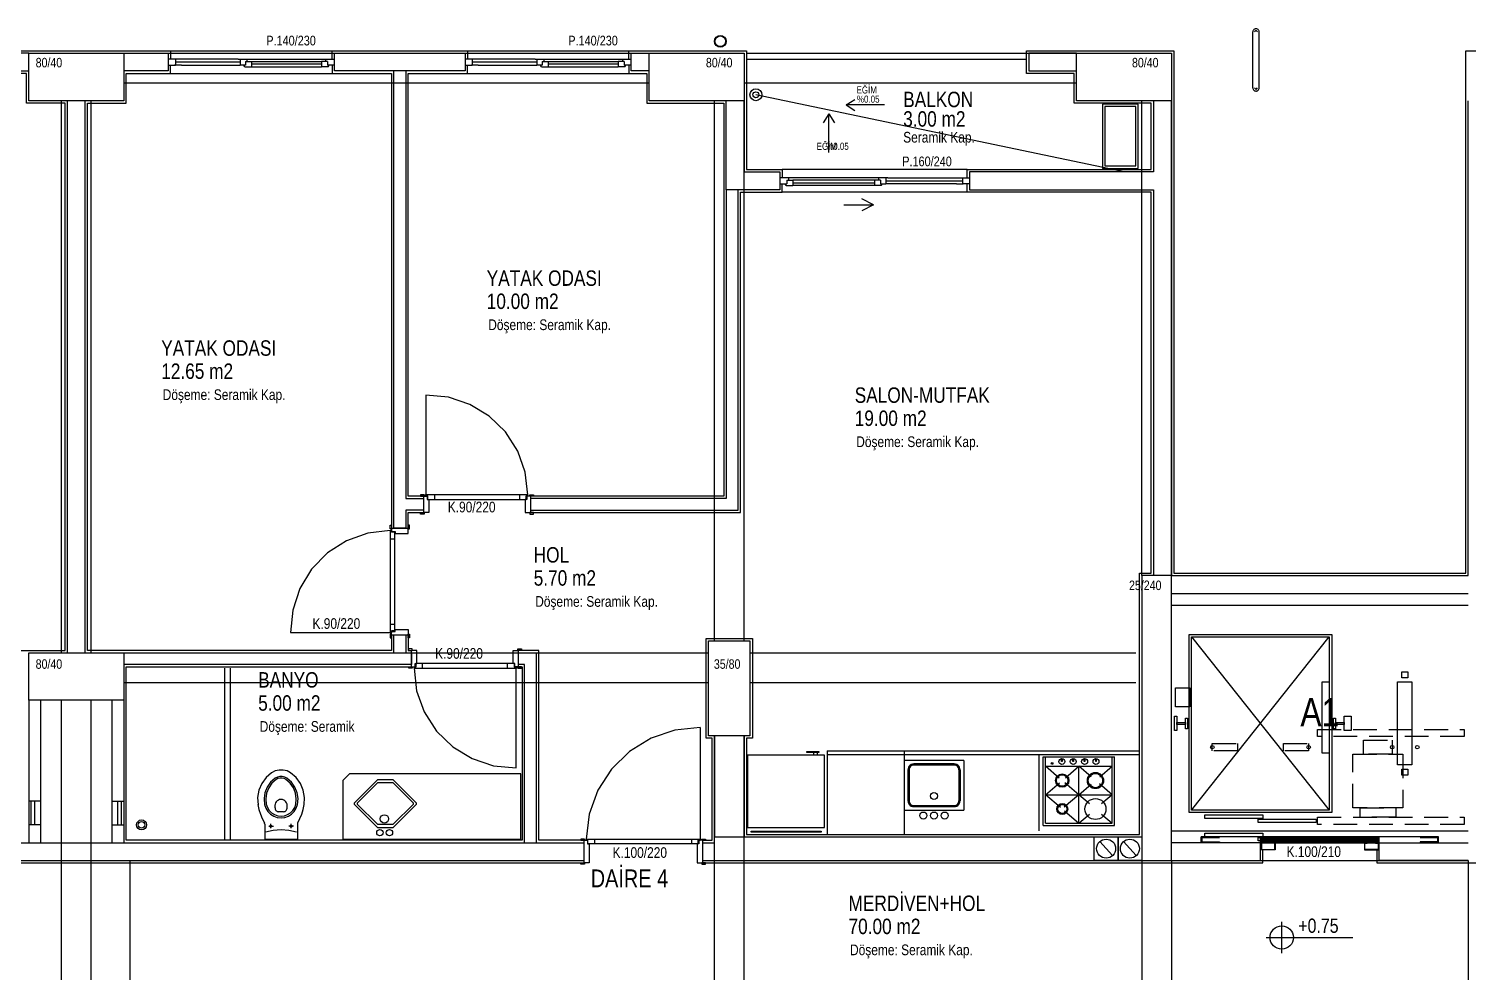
# Model space of a CAD drawing. Header units: centimetres. Extents: x 0 to 13208, y -30 to 2970.
# Drawn here: x 1680 to 2286, y 1518 to 1915 of the extents above; entities that cross this region are included whole.
import ezdxf
from ezdxf.enums import TextEntityAlignment as Align

# ---------------------------------------------------------------- set-up
doc = ezdxf.new("R2010")
doc.units = ezdxf.units.CM
doc.linetypes.add('DASHED', pattern=[15, 10, -5])
for name, color, linetype in [('SCOTT-HALAT', 6, 'CONTINUOUS'), ('SCOTT-ISARET', 1, 'CONTINUOUS'), ('SCOTT-KA', 30, 'CONTINUOUS'), ('SCOTT-KABIN', 5, 'CONTINUOUS'), ('SCOTT-KAPI', 3, 'CONTINUOUS'), ('SCOTT-MIMARI', 8, 'CONTINUOUS'), ('SCOTT-MOTOR-GIZLI', 6, 'DASHED'), ('SCOTT-RAY', 1, 'CONTINUOUS')]:
    doc.layers.add(name, color=color, linetype=linetype)
doc.styles.get("Standard").update_dxf_attribs({"font": 'arial.ttf', "width": 0.8})

msp = doc.modelspace()

# ---------------------------------------------------------------- linework, layer by layer
at = {"layer": 'SCOTT-HALAT'}
for centre in [(2178, 1612.95), (2218.6, 1612.95), (2253.75, 1612.95), (2264.35, 1612.95)]:
    msp.add_circle(centre, 0.75, dxfattribs=at)
at = {"layer": 'SCOTT-KA'}
msp.add_lwpolyline([(2256.05, 1640.45), (2262.05, 1640.45), (2262.05, 1605.45), (2256.05, 1605.45)], close=True, dxfattribs=at)
at = {"layer": 'SCOTT-KABIN'}
for p, q in [((2169.3, 1659.45), (2227.3, 1586.45)), ((2169.3, 1586.45), (2227.3, 1659.45))]:
    msp.add_line(p, q, dxfattribs=at)
for points in [[(2168.3, 1660.45), (2228.3, 1660.45), (2228.3, 1585.45), (2168.3, 1585.45)], [(2169.3, 1659.45), (2227.3, 1659.45), (2227.3, 1586.45), (2169.3, 1586.45)], [(2224.3, 1640.45), (2227.3, 1640.45), (2227.3, 1610.45), (2224.3, 1610.45)]]:
    msp.add_lwpolyline(points, close=True, dxfattribs=at)
at = {"layer": 'SCOTT-KAPI'}
for points in [[(2174.8, 1584.45), (2199.3, 1584.45), (2199.3, 1582.95), (2174.8, 1582.95)], [(2197.3, 1582.7), (2221.8, 1582.7), (2221.8, 1581.2), (2197.3, 1581.2)], [(2174.8, 1576.7), (2199.3, 1576.7), (2199.3, 1575.2), (2174.8, 1575.2)], [(2197.3, 1574.95), (2221.8, 1574.95), (2221.8, 1573.45), (2197.3, 1573.45)]]:
    msp.add_lwpolyline(points, close=True, dxfattribs=at)
at = {"layer": 'SCOTT-MIMARI'}
for p, q in [((2195.11, 1890.56), (2195.11, 1914.19)), ((2197.74, 1890.56), (2197.74, 1914.19)), ((1767.8, 1902.72), (1738.3, 1902.72)), ((1738.3, 1900.22), (1741.3, 1900.22)), ((1743.8, 1900.22), (1740.98, 1900.22)), ((1741.3, 1902.72), (1741.3, 1900.22)), ((1768.55, 1901.47), (1741.3, 1901.47)), ((1743.8, 1900.22), (1768.55, 1900.22)), ((1767.8, 1902.72), (1771.55, 1902.72)), ((1768.55, 1902.72), (1768.55, 1900.22)), ((1770.8, 1900.22), (1768.55, 1900.22)), ((1770.48, 1899.47), (1773.3, 1899.47)), ((1770.8, 1901.72), (1773.3, 1901.72)), ((1770.8, 1901.72), (1770.8, 1900.22)), ((1771.55, 1901.72), (1771.55, 1902.72)), ((1773.3, 1901.72), (1802.8, 1901.72)), ((1773.3, 1901.72), (1773.3, 1899.47)), ((1802.8, 1900.6), (1773.3, 1900.6)), ((1773.3, 1899.47), (1802.8, 1899.47)), ((1805.3, 1901.72), (1802.8, 1901.72)), ((1802.8, 1901.72), (1802.8, 1899.47)), ((1805.61, 1899.47), (1802.8, 1899.47)), ((1804.55, 1902.72), (1804.55, 1901.72)), ((1804.55, 1902.72), (1808.3, 1902.72)), ((1805.3, 1901.72), (1805.3, 1900.22)), ((1808.3, 1900.22), (1805.3, 1900.22)), ((1892.8, 1902.72), (1863.3, 1902.72)), ((1863.3, 1900.22), (1866.3, 1900.22)), ((1868.8, 1900.22), (1865.98, 1900.22)), ((1866.3, 1902.72), (1866.3, 1900.22)), ((1893.55, 1901.47), (1866.3, 1901.47)), ((1868.8, 1900.22), (1893.55, 1900.22)), ((1892.8, 1902.72), (1896.55, 1902.72)), ((1893.55, 1902.72), (1893.55, 1900.22)), ((1895.8, 1900.22), (1893.55, 1900.22)), ((1895.48, 1899.47), (1898.3, 1899.47)), ((1895.8, 1901.72), (1898.3, 1901.72)), ((1895.8, 1901.72), (1895.8, 1900.22)), ((1896.55, 1901.72), (1896.55, 1902.72)), ((1898.3, 1901.72), (1927.8, 1901.72)), ((1898.3, 1901.72), (1898.3, 1899.47)), ((1927.8, 1900.6), (1898.3, 1900.6)), ((1898.3, 1899.47), (1927.8, 1899.47)), ((1930.3, 1901.72), (1927.8, 1901.72)), ((1927.8, 1901.72), (1927.8, 1899.47)), ((1930.61, 1899.47), (1927.8, 1899.47)), ((1929.55, 1902.72), (1929.55, 1901.72)), ((1929.55, 1902.72), (1933.3, 1902.72)), ((1930.3, 1901.72), (1930.3, 1900.22)), ((1933.3, 1900.22), (1930.3, 1900.22)), ((1999.55, 1852.72), (1995.8, 1852.72)), ((1995.8, 1850.22), (1998.8, 1850.22)), ((1998.48, 1849.47), (2001.3, 1849.47)), ((1998.8, 1851.72), (2001.3, 1851.72)), ((1998.8, 1851.72), (1998.8, 1850.22)), ((1999.55, 1852.72), (1999.55, 1851.72)), ((2035.8, 1851.72), (2001.3, 1851.72)), ((2001.3, 1851.72), (2001.3, 1849.47)), ((2001.3, 1850.6), (2035.8, 1850.6)), ((2035.8, 1849.47), (2001.3, 1849.47)), ((2038.3, 1851.72), (2035.8, 1851.72)), ((2035.8, 1851.72), (2035.8, 1849.47)), ((2038.61, 1849.47), (2035.8, 1849.47)), ((2041.3, 1852.72), (2037.55, 1852.72)), ((2037.55, 1851.72), (2037.55, 1852.72)), ((2038.3, 1851.72), (2038.3, 1850.22)), ((2038.3, 1850.22), (2040.55, 1850.22)), ((2040.55, 1852.72), (2040.55, 1850.22)), ((2040.55, 1851.47), (2072.8, 1851.47)), ((2070.3, 1850.22), (2040.55, 1850.22)), ((2041.3, 1852.72), (2075.8, 1852.72)), ((2070.3, 1850.22), (2073.11, 1850.22)), ((2072.8, 1852.72), (2072.8, 1850.22)), ((2075.8, 1850.22), (2072.8, 1850.22)), ((1846.8, 1761.22), (1846.8, 1719.22)), ((1846.08, 1719.21), (1844.55, 1719.21)), ((1844.55, 1719.21), (1844.55, 1718.72)), ((1844.55, 1718.72), (1846.08, 1718.72)), ((1845.8, 1718.72), (1845.8, 1711.72)), ((1845.8, 1718.72), (1847.3, 1718.72)), ((1846.08, 1718.72), (1846.08, 1719.21)), ((1889.79, 1719.22), (1846.8, 1719.22)), ((1846.8, 1718.72), (1846.8, 1719.22)), ((1847.56, 1718.75), (1846.8, 1718.75)), ((1847.3, 1718.72), (1847.3, 1717.22)), ((1847.3, 1717.22), (1848.05, 1717.22)), ((1847.56, 1717.29), (1847.56, 1718.75)), ((1847.56, 1717.29), (1889.04, 1717.29)), ((1848.05, 1717.22), (1848.05, 1711.72)), ((1850.37, 1719.22), (1850.37, 1717.29)), ((1886.22, 1719.22), (1886.22, 1717.29)), ((1888.55, 1717.22), (1888.55, 1711.72)), ((1889.3, 1717.22), (1888.55, 1717.22)), ((1889.04, 1717.29), (1889.04, 1718.75)), ((1889.04, 1718.75), (1889.79, 1718.75)), ((1890.8, 1718.72), (1889.3, 1718.72)), ((1889.3, 1718.72), (1889.3, 1717.22)), ((1889.79, 1718.72), (1889.79, 1719.22)), ((1890.51, 1719.21), (1892.05, 1719.21)), ((1890.51, 1718.72), (1890.51, 1719.21)), ((1892.05, 1718.72), (1890.51, 1718.72)), ((1890.8, 1718.72), (1890.8, 1711.72)), ((1892.05, 1719.21), (1892.05, 1718.72)), ((1844.52, 1711.15), (1844.52, 1711.72)), ((1844.52, 1711.72), (1846.08, 1711.72)), ((1846.08, 1711.15), (1844.52, 1711.15)), ((1848.05, 1711.72), (1845.8, 1711.72)), ((1846.08, 1711.72), (1846.08, 1711.15)), ((1888.55, 1711.72), (1890.8, 1711.72)), ((1890.51, 1711.72), (1890.51, 1711.15)), ((1892.07, 1711.72), (1890.51, 1711.72)), ((1890.51, 1711.15), (1892.07, 1711.15)), ((1892.07, 1711.15), (1892.07, 1711.72)), ((1831.8, 1704.22), (1831.8, 1661.23)), ((1832.3, 1704.22), (1831.8, 1704.22)), ((1831.81, 1704.94), (1831.81, 1706.47)), ((1831.81, 1706.47), (1832.3, 1706.47)), ((1832.3, 1704.94), (1831.81, 1704.94)), ((1832.27, 1703.47), (1832.27, 1704.22)), ((1832.3, 1706.47), (1832.3, 1704.94)), ((1832.3, 1705.22), (1832.3, 1703.72)), ((1832.3, 1705.22), (1839.3, 1705.22)), ((1832.3, 1703.72), (1833.8, 1703.72)), ((1833.8, 1703.72), (1833.8, 1702.97)), ((1839.87, 1706.5), (1839.3, 1706.5)), ((1839.3, 1706.5), (1839.3, 1704.94)), ((1839.3, 1702.97), (1839.3, 1705.22)), ((1839.3, 1704.94), (1839.87, 1704.94)), ((1839.87, 1704.94), (1839.87, 1706.5)), ((1831.8, 1700.65), (1833.73, 1700.65)), ((1833.73, 1703.47), (1832.27, 1703.47)), ((1833.73, 1661.98), (1833.73, 1703.47)), ((1833.8, 1702.97), (1839.3, 1702.97)), ((1789.8, 1661.23), (1831.8, 1661.23)), ((1831.8, 1664.8), (1833.73, 1664.8)), ((1832.3, 1661.23), (1831.8, 1661.23)), ((1832.27, 1661.98), (1832.27, 1661.23)), ((1833.73, 1661.98), (1832.27, 1661.98)), ((1832.3, 1661.72), (1833.8, 1661.72)), ((1832.3, 1660.22), (1832.3, 1661.72)), ((1833.8, 1661.72), (1833.8, 1662.47)), ((1833.8, 1662.47), (1839.3, 1662.47)), ((1839.3, 1662.47), (1839.3, 1660.22)), ((1831.81, 1660.51), (1831.81, 1658.98)), ((1832.3, 1660.51), (1831.81, 1660.51)), ((1831.81, 1658.98), (1832.3, 1658.98)), ((1832.3, 1658.98), (1832.3, 1660.51)), ((1832.3, 1660.22), (1839.3, 1660.22)), ((1839.3, 1660.51), (1839.87, 1660.51)), ((1839.3, 1658.95), (1839.3, 1660.51)), ((1839.87, 1658.95), (1839.3, 1658.95)), ((1839.87, 1660.51), (1839.87, 1658.95)), ((1839.52, 1654.3), (1839.52, 1653.72)), ((1841.08, 1654.3), (1839.52, 1654.3)), ((1839.52, 1653.72), (1841.08, 1653.72)), ((1843.05, 1653.72), (1840.8, 1653.72)), ((1840.8, 1646.72), (1840.8, 1653.72)), ((1841.08, 1653.72), (1841.08, 1654.3)), ((1843.05, 1648.22), (1843.05, 1653.72)), ((1883.55, 1653.72), (1885.8, 1653.72)), ((1883.55, 1648.22), (1883.55, 1653.72)), ((1885.51, 1653.72), (1885.51, 1654.3)), ((1885.51, 1654.3), (1887.07, 1654.3)), ((1887.07, 1653.72), (1885.51, 1653.72)), ((1885.8, 1646.72), (1885.8, 1653.72)), ((1887.07, 1654.3), (1887.07, 1653.72)), ((1839.55, 1646.72), (1841.08, 1646.72)), ((1839.55, 1646.24), (1839.55, 1646.72)), ((1841.08, 1646.24), (1839.55, 1646.24)), ((1840.8, 1646.72), (1842.3, 1646.72)), ((1841.08, 1646.72), (1841.08, 1646.24)), ((1841.8, 1646.72), (1841.8, 1646.22)), ((1842.56, 1646.7), (1841.8, 1646.7)), ((1841.8, 1646.22), (1884.79, 1646.22)), ((1842.3, 1646.72), (1842.3, 1648.22)), ((1842.3, 1648.22), (1843.05, 1648.22)), ((1884.04, 1648.16), (1842.56, 1648.16)), ((1842.56, 1648.16), (1842.56, 1646.7)), ((1845.37, 1646.22), (1845.37, 1648.16)), ((1881.22, 1646.22), (1881.22, 1648.16)), ((1884.3, 1648.22), (1883.55, 1648.22)), ((1884.04, 1648.16), (1884.04, 1646.7)), ((1884.04, 1646.7), (1884.79, 1646.7)), ((1884.3, 1646.72), (1884.3, 1648.22)), ((1885.8, 1646.72), (1884.3, 1646.72)), ((1884.79, 1646.72), (1884.79, 1646.22)), ((1884.79, 1604.23), (1884.79, 1646.22)), ((1887.05, 1646.72), (1885.51, 1646.72)), ((1885.51, 1646.72), (1885.51, 1646.24)), ((1885.51, 1646.24), (1887.05, 1646.24)), ((1887.05, 1646.24), (1887.05, 1646.72)), ((1962.29, 1621.22), (1962.29, 1574.22)), ((1982.25, 1609.65), (1982.25, 1579.15)), ((2007.25, 1611.15), (2012.25, 1611.15)), ((2007.25, 1610.65), (2007.25, 1611.15)), ((2012.25, 1610.65), (2007.25, 1610.65)), ((2010.25, 1609.65), (2010.25, 1610.65)), ((2011.75, 1609.65), (2011.75, 1610.65)), ((2012.25, 1611.15), (2012.25, 1610.65)), ((2014.75, 1579.15), (2014.75, 1609.65)), ((2015.8, 1611.4), (2147.3, 1611.4)), ((2048.3, 1607.4), (2048.3, 1586.4)), ((2073.3, 1607.4), (2048.3, 1607.4)), ((2073.3, 1607.4), (2073.3, 1586.4)), ((2106.81, 1579.9), (2106.81, 1608.9)), ((2106.81, 1608.9), (2136.81, 1608.9)), ((2107.81, 1580.9), (2107.81, 1608.9)), ((2114.52, 1606.91), (2114.52, 1608.14)), ((2114.79, 1606.91), (2114.52, 1606.91)), ((2114.79, 1608.14), (2114.79, 1606.91)), ((2119.31, 1606.91), (2119.31, 1608.14)), ((2119.58, 1606.91), (2119.31, 1606.91)), ((2119.58, 1608.14), (2119.58, 1606.91)), ((2124.11, 1606.91), (2124.11, 1608.14)), ((2124.38, 1606.91), (2124.11, 1606.91)), ((2124.38, 1608.14), (2124.38, 1606.91)), ((2128.9, 1606.91), (2128.9, 1608.14)), ((2129.17, 1606.91), (2128.9, 1606.91)), ((2129.17, 1608.14), (2129.17, 1606.91)), ((2135.81, 1604.9), (2135.81, 1608.9)), ((2049.8, 1603.4), (2049.8, 1590.4)), ((2050.3, 1603.4), (2050.3, 1590.4)), ((2069.3, 1605.9), (2052.3, 1605.9)), ((2069.3, 1605.4), (2052.3, 1605.4)), ((2071.3, 1603.4), (2071.3, 1590.4)), ((2071.8, 1603.4), (2071.8, 1590.4)), ((2113.57, 1599.96), (2107.81, 1604.9)), ((2107.81, 1604.9), (2135.81, 1604.9)), ((2116.13, 1600.02), (2121.81, 1604.9)), ((2126.96, 1600.49), (2121.81, 1604.9)), ((2121.81, 1580.9), (2121.81, 1604.9)), ((2130.7, 1600.51), (2135.81, 1604.9)), ((2135.81, 1580.9), (2135.81, 1604.9)), ((2107.81, 1592.9), (2113.65, 1597.91)), ((2121.81, 1592.9), (2115.96, 1597.91)), ((2121.81, 1592.9), (2127.04, 1597.38)), ((2135.81, 1592.9), (2130.5, 1597.45)), ((2052.3, 1588.4), (2069.3, 1588.4)), ((2114.02, 1587.58), (2107.81, 1592.9)), ((2107.81, 1592.9), (2135.81, 1592.9)), ((2121.81, 1592.9), (2115.69, 1587.65)), ((2126.29, 1589.05), (2121.81, 1592.9)), ((2135.81, 1592.9), (2131.33, 1589.05)), ((1786.88, 1585.77), (1784.71, 1585.77)), ((2048.3, 1586.4), (2073.3, 1586.4)), ((2052.3, 1587.9), (2069.3, 1587.9)), ((2115.71, 1586.12), (2121.81, 1580.9)), ((2121.81, 1580.9), (2126.29, 1584.74)), ((2131.33, 1584.74), (2135.81, 1580.9)), ((1778.93, 1580.52), (1778.93, 1574.22)), ((1780.61, 1579.72), (1782.57, 1579.72)), ((1781.53, 1578.79), (1781.53, 1580.64)), ((1790.98, 1579.72), (1789.02, 1579.72)), ((1790.06, 1578.79), (1790.06, 1580.64)), ((1792.67, 1580.52), (1792.67, 1574.22)), ((1982.25, 1579.15), (2014.75, 1579.15)), ((1983.75, 1577.65), (2013.25, 1577.65)), ((1983.75, 1577.15), (1983.75, 1577.65)), ((2013.25, 1577.15), (1983.75, 1577.15)), ((2013.25, 1577.65), (2013.25, 1577.15)), ((2106.81, 1579.9), (2136.81, 1579.9)), ((2107.81, 1580.9), (2135.81, 1580.9)), ((1778.93, 1574.22), (1792.67, 1574.22)), ((1913.58, 1574.21), (1912.05, 1574.21)), ((1912.05, 1574.21), (1912.05, 1573.72)), ((1912.05, 1573.72), (1913.58, 1573.72)), ((1913.3, 1573.72), (1914.8, 1573.72)), ((1913.3, 1573.72), (1913.3, 1564.22)), ((1913.58, 1573.72), (1913.58, 1574.21)), ((1914.3, 1574.22), (1962.29, 1574.22)), ((1914.3, 1573.72), (1914.3, 1574.22)), ((1915.06, 1573.75), (1914.3, 1573.75)), ((1914.8, 1573.72), (1914.8, 1572.22)), ((1914.8, 1572.22), (1915.55, 1572.22)), ((1915.06, 1572.29), (1915.06, 1573.75)), ((1961.54, 1572.29), (1915.06, 1572.29)), ((1915.55, 1572.22), (1915.55, 1564.22)), ((1917.87, 1574.22), (1917.87, 1572.29)), ((1958.72, 1574.22), (1958.72, 1572.29)), ((1961.8, 1572.22), (1961.05, 1572.22)), ((1961.05, 1572.22), (1961.05, 1564.22)), ((1961.54, 1573.75), (1962.29, 1573.75)), ((1961.54, 1572.29), (1961.54, 1573.75)), ((1961.8, 1573.72), (1961.8, 1572.22)), ((1963.3, 1573.72), (1961.8, 1573.72)), ((1962.29, 1573.72), (1962.29, 1574.22)), ((1963.01, 1574.21), (1964.55, 1574.21)), ((1963.01, 1573.72), (1963.01, 1574.21)), ((1964.55, 1573.72), (1963.01, 1573.72)), ((1963.3, 1573.72), (1963.3, 1564.22)), ((1964.55, 1574.21), (1964.55, 1573.72)), ((2273.3, 1575.22), (2173.3, 1575.22)), ((2173.3, 1572.72), (2173.3, 1575.22)), ((2173.55, 1574.97), (2181.05, 1574.97)), ((2173.55, 1572.97), (2173.55, 1574.97)), ((2181.05, 1572.97), (2173.55, 1572.97)), ((2181.05, 1574.92), (2173.6, 1574.92)), ((2173.6, 1574.92), (2173.6, 1573.02)), ((2173.6, 1573.02), (2181.05, 1573.02)), ((2181.05, 1574.97), (2181.05, 1574.92)), ((2181.05, 1573.02), (2181.05, 1572.97)), ((2223.05, 1574.47), (2198.29, 1574.47)), ((2223.05, 1573.97), (2198.29, 1573.97)), ((2223.05, 1573.47), (2198.29, 1573.47)), ((2198.3, 1572.97), (2198.3, 1574.97)), ((2198.3, 1574.97), (2223.05, 1574.97)), ((2223.05, 1572.97), (2198.3, 1572.97)), ((2198.3, 1572.72), (2248.3, 1572.72)), ((2198.55, 1569.72), (2198.55, 1572.72)), ((2198.55, 1572.72), (2199.8, 1572.72)), ((2198.7, 1572.57), (2198.7, 1569.87)), ((2199.8, 1572.57), (2198.7, 1572.57)), ((2199.8, 1572.72), (2199.8, 1572.57)), ((2203.3, 1572.72), (2204.55, 1572.72)), ((2203.3, 1572.57), (2203.3, 1572.72)), ((2204.4, 1572.57), (2203.3, 1572.57)), ((2204.4, 1569.87), (2204.4, 1572.57)), ((2204.55, 1572.72), (2204.55, 1569.72)), ((2223.05, 1574.97), (2223.05, 1572.97)), ((2223.55, 1574.97), (2223.55, 1572.97)), ((2248.3, 1574.97), (2223.55, 1574.97)), ((2223.55, 1574.47), (2248.3, 1574.47)), ((2223.55, 1573.97), (2248.3, 1573.97)), ((2223.55, 1573.47), (2248.3, 1573.47)), ((2223.55, 1572.97), (2248.3, 1572.97)), ((2243.3, 1572.72), (2242.05, 1572.72)), ((2242.05, 1572.72), (2242.05, 1569.72)), ((2242.2, 1572.57), (2243.3, 1572.57)), ((2242.2, 1569.87), (2242.2, 1572.57)), ((2243.3, 1572.57), (2243.3, 1572.72)), ((2246.8, 1572.72), (2246.8, 1572.57)), ((2248.05, 1572.72), (2246.8, 1572.72)), ((2246.8, 1572.57), (2247.9, 1572.57)), ((2247.9, 1572.57), (2247.9, 1569.87)), ((2248.05, 1569.72), (2248.05, 1572.72)), ((2248.3, 1572.97), (2248.3, 1574.97)), ((2265.55, 1574.97), (2265.55, 1574.92)), ((2273.05, 1574.97), (2265.55, 1574.97)), ((2265.55, 1574.92), (2273, 1574.92)), ((2265.55, 1573.02), (2265.55, 1572.97)), ((2273, 1573.02), (2265.55, 1573.02)), ((2265.55, 1572.97), (2273.05, 1572.97)), ((2273, 1574.92), (2273, 1573.02)), ((2273.05, 1572.97), (2273.05, 1574.97)), ((2273.3, 1572.72), (2273.3, 1575.22)), ((1912.02, 1563.65), (1912.02, 1564.22)), ((1912.02, 1564.22), (1913.58, 1564.22)), ((1915.55, 1564.22), (1913.3, 1564.22)), ((1913.58, 1564.22), (1913.58, 1563.65)), ((1961.05, 1564.22), (1963.3, 1564.22)), ((1963.01, 1564.22), (1963.01, 1563.65)), ((1964.57, 1564.22), (1963.01, 1564.22)), ((1964.57, 1563.65), (1964.57, 1564.22)), ((2204.55, 1569.72), (2198.55, 1569.72)), ((2198.7, 1569.87), (2204.4, 1569.87)), ((2242.05, 1569.72), (2248.05, 1569.72)), ((2247.9, 1569.87), (2242.2, 1569.87)), ((1913.58, 1563.65), (1912.02, 1563.65)), ((1963.01, 1563.65), (1964.57, 1563.65)), ((2207.26, 1526.22), (2207.26, 1539.34)), ((2200.7, 1532.78), (2237.16, 1532.78))]:
    msp.add_line(p, q, dxfattribs=at)
for points in [[(2197.74, 1914.19), (2197.71, 1914.46), (2197.62, 1914.72), (2197.48, 1914.96), (2197.3, 1915.16), (2197.08, 1915.32), (2196.83, 1915.44), (2196.56, 1915.49), (2196.29, 1915.49), (2196.02, 1915.44), (2195.77, 1915.32), (2195.54, 1915.16), (2195.36, 1914.96), (2195.22, 1914.72), (2195.14, 1914.46), (2195.11, 1914.19)], [(2196.42, 1914.84), (2195.77, 1914.19)], [(2197.08, 1914.19), (2196.42, 1914.84)], [(1659.8, 1902.72), (1659.8, 1906.22), (1739.3, 1906.22), (1739.3, 1902.72)], [(1679.55, 1905.22), (1660.8, 1905.22), (1660.8, 1897.72), (1679.55, 1897.72)], [(1679.55, 1905.22), (1719.55, 1905.22), (1719.55, 1885.22), (1679.55, 1885.22), (1679.55, 1905.22)], [(1719.55, 1905.22), (1940.8, 1905.22)], [(1719.55, 1905.22), (1738.3, 1905.22), (1738.3, 1897.72), (1719.55, 1897.72)], [(1739.3, 1906.22), (1807.3, 1906.22)], [(1807.3, 1902.72), (1807.3, 1906.22), (1864.3, 1906.22), (1864.3, 1902.72)], [(1808.3, 1897.72), (1808.3, 1905.22), (1863.3, 1905.22), (1863.3, 1897.72), (1808.3, 1897.72)], [(1864.3, 1906.22), (1932.3, 1906.22)], [(1932.3, 1902.72), (1932.3, 1906.22), (1981.8, 1906.22), (1981.8, 1856.22), (1996.8, 1856.22), (1996.8, 1852.72)], [(1940.8, 1897.72), (1933.3, 1897.72), (1933.3, 1905.22), (1940.8, 1905.22)], [(1933.3, 1897.72), (1933.3, 1905.22)], [(1940.8, 1905.22), (1980.8, 1905.22), (1980.8, 1885.22), (1940.8, 1885.22), (1940.8, 1905.22)], [(1982.3, 1905.22), (2099.3, 1905.22)], [(1985.8, 1905.22), (2120.8, 1905.22)], [(2074.8, 1852.72), (2074.8, 1856.22), (2152.3, 1856.22), (2152.3, 1884.22), (2119.8, 1884.22), (2119.8, 1896.72), (2099.8, 1896.72), (2099.8, 1906.22), (2161.8, 1906.22), (2161.8, 1686.22)], [(2120.8, 1905.22), (2100.8, 1905.22), (2100.8, 1897.72), (2120.8, 1897.72)], [(2120.8, 1905.22), (2160.8, 1905.22), (2160.8, 1885.22), (2120.8, 1885.22), (2120.8, 1905.22)], [(2161.8, 1686.22), (2284.8, 1686.22), (2284.8, 1906.22), (2331.8, 1906.22), (2331.8, 1902.72)], [(1566.8, 1660.22), (1566.8, 1653.72), (1694.8, 1653.72), (1694.8, 1884.22), (1678.55, 1884.22), (1678.55, 1896.72), (1659.8, 1896.72), (1659.8, 1900.22)], [(1832.3, 1660.22), (1832.3, 1653.72), (1704.3, 1653.72), (1704.3, 1884.22), (1720.55, 1884.22), (1720.55, 1896.72), (1739.3, 1896.72), (1739.3, 1900.22)], [(1770.48, 1899.47), (1770.05, 1900.22)], [(1771.55, 1902.72), (1804.55, 1902.72)], [(1805.61, 1899.47), (1806.05, 1900.22)], [(1807.3, 1900.22), (1807.3, 1896.72), (1832.3, 1896.72), (1832.3, 1705.22)], [(1838.3, 1897.72), (1838.3, 1717.72), (1845.8, 1717.72), (1845.8, 1712.72), (1838.3, 1712.72), (1838.3, 1705.22), (1833.3, 1705.22), (1833.3, 1897.72)], [(1845.8, 1718.72), (1839.3, 1718.72), (1839.3, 1896.72), (1864.3, 1896.72), (1864.3, 1900.22)], [(1932.3, 1900.22), (1932.3, 1896.72), (1939.8, 1896.72), (1939.8, 1884.22), (1972.3, 1884.22), (1972.3, 1718.72), (1890.8, 1718.72)], [(1895.48, 1899.47), (1895.05, 1900.22)], [(1896.55, 1902.72), (1929.55, 1902.72)], [(1930.61, 1899.47), (1931.05, 1900.22)], [(1982.3, 1902.72), (2099.3, 1902.72)], [(1719.55, 1892.72), (1940.8, 1892.72)], [(1739.3, 1896.72), (1807.3, 1896.72)], [(1864.3, 1896.72), (1932.3, 1896.72)], [(1980.8, 1892.72), (2120.8, 1892.72)], [(2140.8, 1855.22), (1985.8, 1887.72)], [(2023.77, 1883.42), (2027.47, 1885.75)], [(2195.11, 1890.56), (2195.14, 1890.29), (2195.22, 1890.03), (2195.36, 1889.79), (2195.54, 1889.59), (2195.77, 1889.43), (2196.02, 1889.31), (2196.29, 1889.26), (2196.56, 1889.26), (2196.83, 1889.31), (2197.08, 1889.43), (2197.3, 1889.59), (2197.48, 1889.79), (2197.62, 1890.03), (2197.71, 1890.29), (2197.74, 1890.56)], [(2195.77, 1890.56), (2196.42, 1889.91), (2197.08, 1890.56)], [(1693.3, 1652.72), (1693.3, 1885.22)], [(1695.8, 1652.72), (1695.8, 1885.22)], [(1703.3, 1652.72), (1703.3, 1885.22)], [(1705.8, 1652.72), (1705.8, 1885.22)], [(1968.3, 1657.72), (1968.3, 1885.22)], [(1980.8, 1885.22), (1980.8, 1855.22), (1995.8, 1855.22), (1995.8, 1847.72), (1973.3, 1847.72), (1973.3, 1885.22)], [(1980.8, 1657.72), (1980.8, 1885.22)], [(2016.51, 1879.61), (2014.18, 1875.91)], [(2016.51, 1863.45), (2016.51, 1879.61)], [(2016.51, 1879.61), (2018.85, 1875.91)], [(2039.93, 1883.42), (2023.77, 1883.42)], [(2023.77, 1883.42), (2027.47, 1881.08)], [(2153.3, 1885.22), (2153.3, 1855.22), (2075.8, 1855.22), (2075.8, 1847.72), (2153.3, 1847.72), (2153.3, 1685.22)], [(2146.8, 1883.72), (2131.8, 1883.72), (2131.8, 1856.72), (2146.8, 1856.72), (2146.8, 1883.72)], [(2145.8, 1882.72), (2132.8, 1882.72), (2132.8, 1857.72), (2145.8, 1857.72), (2145.8, 1882.72)], [(2148.3, 1685.22), (2148.3, 1885.22)], [(2160.8, 1685.22), (2160.8, 1885.22)], [(2160.8, 1885.22), (2160.8, 1685.22)], [(2285.8, 1685.22), (2285.8, 1885.22)], [(2074.8, 1856.22), (1996.8, 1856.22)], [(1890.8, 1711.72), (1979.3, 1711.72), (1979.3, 1846.72), (1996.8, 1846.72), (1996.8, 1850.22)], [(1998.48, 1849.47), (1998.05, 1850.22)], [(2037.55, 1852.72), (1999.55, 1852.72)], [(2038.61, 1849.47), (2039.05, 1850.22)], [(2147.3, 1576.22), (2147.3, 1686.22), (2152.3, 1686.22), (2152.3, 1846.72), (2074.8, 1846.72), (2074.8, 1850.22)], [(1973.3, 1847.72), (1973.3, 1717.72), (1890.8, 1717.72), (1890.8, 1712.72), (1978.3, 1712.72), (1978.3, 1847.72)], [(2074.8, 1846.72), (1996.8, 1846.72)], [(2035.37, 1841.38), (2030.37, 1843.88)], [(2022.87, 1841.38), (2035.37, 1841.38)], [(2035.37, 1841.38), (2030.37, 1838.88)], [(1889.79, 1719.22), (1888.68, 1728.7), (1885.47, 1737.68), (1880.32, 1745.7), (1873.5, 1752.37), (1865.35, 1757.33), (1856.3, 1760.33), (1846.8, 1761.22)], [(1846.33, 1719.02), (1846.64, 1719.02), (1846.33, 1719.02)], [(1839.3, 1705.22), (1839.3, 1711.72), (1845.8, 1711.72)], [(1831.8, 1704.22), (1822.32, 1703.11), (1813.34, 1699.9), (1805.32, 1694.75), (1798.65, 1687.92), (1793.69, 1679.78), (1790.69, 1670.72), (1789.8, 1661.23)], [(2148.3, 1565.22), (2160.8, 1565.22), (2160.8, 1685.22), (2148.3, 1685.22), (2148.3, 1565.22)], [(2160.8, 1685.22), (2285.8, 1685.22)], [(2160.8, 1685.22), (2285.8, 1685.22)], [(2160.8, 1677.72), (2285.8, 1677.72)], [(2160.8, 1672.72), (2285.8, 1672.72)], [(1719.55, 1652.72), (1833.3, 1652.72), (1833.3, 1660.22), (1838.3, 1660.22), (1838.3, 1652.72), (1840.8, 1652.72), (1840.8, 1647.72), (1719.55, 1647.72)], [(1832, 1660.76), (1832, 1661.06), (1832, 1660.76)], [(1839.3, 1660.22), (1839.3, 1653.72), (1840.8, 1653.72)], [(1963.3, 1573.72), (1967.3, 1573.72), (1967.3, 1616.72), (1964.8, 1616.72), (1964.8, 1658.72), (1984.3, 1658.72), (1984.3, 1616.72), (1981.8, 1616.72), (1981.8, 1576.22), (2147.3, 1576.22)], [(1965.8, 1657.72), (1983.3, 1657.72), (1983.3, 1617.72), (1965.8, 1617.72), (1965.8, 1657.72)], [(1679.55, 1652.72), (1719.55, 1652.72), (1719.55, 1632.72), (1679.55, 1632.72), (1679.55, 1652.72)], [(1719.55, 1652.72), (1965.8, 1652.72)], [(1913.3, 1573.72), (1894.3, 1573.72), (1894.3, 1653.72), (1885.8, 1653.72)], [(1888.3, 1572.72), (1888.3, 1647.72), (1885.8, 1647.72), (1885.8, 1652.72), (1893.3, 1652.72), (1893.3, 1572.72)], [(1983.3, 1652.72), (2145.8, 1652.72)], [(1885.8, 1646.72), (1887.3, 1646.72), (1887.3, 1573.72), (1720.55, 1573.72), (1720.55, 1646.72), (1840.8, 1646.72)], [(1762.05, 1574.22), (1762.05, 1646.22)], [(1764.55, 1574.22), (1764.55, 1646.22)], [(1841.8, 1646.22), (1842.91, 1636.75), (1846.13, 1627.77), (1851.28, 1619.74), (1858.1, 1613.08), (1866.25, 1608.12), (1875.3, 1605.12), (1884.79, 1604.23)], [(1885.26, 1646.43), (1884.96, 1646.43), (1885.26, 1646.43)], [(1719.55, 1640.22), (1965.8, 1640.22)], [(1983.3, 1640.22), (2145.8, 1640.22)], [(1679.55, 1632.72), (1679.55, 1572.72)], [(1684.55, 1632.72), (1684.55, 1572.72)], [(1693.3, 1432.72), (1693.3, 1632.72)], [(1705.8, 1432.72), (1705.8, 1632.72)], [(1714.55, 1632.72), (1714.55, 1572.72)], [(1719.55, 1632.72), (1719.55, 1572.72)], [(1962.29, 1621.22), (1951.71, 1620.15), (1941.63, 1616.75), (1932.56, 1611.19), (1924.96, 1603.74), (1919.21, 1594.79), (1915.59, 1584.78), (1914.3, 1574.22)], [(1968.3, 1447.72), (1968.3, 1617.72)], [(1968.3, 1617.72), (1968.3, 1575.22)], [(1980.8, 1447.72), (1980.8, 1617.72)], [(1980.8, 1617.72), (1980.8, 1575.22)], [(2014.75, 1609.65), (1982.25, 1609.65)], [(2015.8, 1611.4), (2015.8, 1576.22)], [(2015.8, 1609.9), (2147.3, 1609.9)], [(2048.3, 1611.4), (2048.3, 1576.22)], [(2105.11, 1577.72), (2105.11, 1609.9)], [(2136.81, 1579.9), (2136.81, 1608.9)], [(1781.78, 1602.19), (1779.46, 1600.15), (1777.65, 1597.64), (1776.45, 1594.79), (1775.92, 1591.74), (1776.09, 1588.65)], [(1789.82, 1602.19), (1788.3, 1602.94), (1786.64, 1603.33), (1784.95, 1603.33), (1783.3, 1602.94), (1781.78, 1602.19)], [(1788.29, 1599.91), (1787.34, 1600.36), (1786.32, 1600.6), (1785.27, 1600.6), (1784.25, 1600.36), (1783.31, 1599.91)], [(1795.51, 1588.65), (1795.67, 1591.74), (1795.14, 1594.79), (1793.94, 1597.64), (1792.14, 1600.15), (1789.82, 1602.19)], [(1886.8, 1601.72), (1814.59, 1601.72), (1811.8, 1598.93), (1811.8, 1574.22), (1886.8, 1574.22), (1886.8, 1601.72), (1886.8, 1601.72)], [(2052.3, 1605.9), (2051.74, 1605.83), (2051.21, 1605.65), (2050.74, 1605.35), (2050.34, 1604.95), (2050.05, 1604.48), (2049.86, 1603.95), (2049.8, 1603.4)], [(2052.3, 1605.4), (2051.85, 1605.35), (2051.43, 1605.2), (2051.05, 1604.96), (2050.73, 1604.64), (2050.5, 1604.26), (2050.35, 1603.84), (2050.3, 1603.4)], [(2071.8, 1603.4), (2071.73, 1603.95), (2071.55, 1604.48), (2071.25, 1604.95), (2070.86, 1605.35), (2070.38, 1605.65), (2069.85, 1605.83), (2069.3, 1605.9)], [(2071.3, 1603.4), (2071.25, 1603.84), (2071.1, 1604.26), (2070.86, 1604.64), (2070.54, 1604.96), (2070.17, 1605.2), (2069.74, 1605.35), (2069.3, 1605.4)], [(1783.31, 1599.91), (1781.42, 1598.21), (1779.96, 1596.13), (1779.03, 1593.78), (1778.65, 1591.27), (1778.87, 1588.74)], [(1783.72, 1599.32), (1781.95, 1597.74), (1780.59, 1595.8), (1779.72, 1593.59), (1779.37, 1591.24), (1779.57, 1588.88)], [(1787.91, 1599.3), (1787.11, 1599.69), (1786.24, 1599.88), (1785.35, 1599.88), (1784.49, 1599.69), (1783.69, 1599.3)], [(1792.03, 1588.88), (1792.23, 1591.24), (1791.88, 1593.59), (1791, 1595.8), (1789.64, 1597.74), (1787.87, 1599.32)], [(1792.73, 1588.74), (1792.94, 1591.27), (1792.57, 1593.78), (1791.63, 1596.13), (1790.18, 1598.21), (1788.29, 1599.91)], [(1816.56, 1589.41), (1816.56, 1588.96), (1826.36, 1579.16), (1833.06, 1579.16), (1842.86, 1588.96), (1842.86, 1589.41), (1833.06, 1599.21), (1826.36, 1599.21), (1816.56, 1589.41)], [(1817.9, 1589.41), (1817.9, 1588.96), (1826.36, 1580.5), (1833.06, 1580.5), (1841.52, 1588.96), (1841.52, 1589.41), (1833.06, 1597.87), (1826.36, 1597.87), (1817.9, 1589.41)], [(1684.55, 1590.22), (1679.55, 1590.22)], [(1680.55, 1580.22), (1680.55, 1590.22)], [(1682.05, 1580.22), (1682.05, 1590.22)], [(1714.55, 1590.22), (1719.55, 1590.22)], [(1717.05, 1580.22), (1717.05, 1590.22)], [(1718.55, 1580.22), (1718.55, 1590.22)], [(1776.07, 1588.75), (1776.48, 1586.74), (1777.07, 1584.78), (1777.84, 1582.89), (1778.78, 1581.07)], [(1778.86, 1588.75), (1779.39, 1587.25), (1780.23, 1585.89), (1781.36, 1584.76), (1782.71, 1583.91), (1784.22, 1583.38), (1785.8, 1583.19)], [(1779.56, 1588.91), (1780.03, 1587.56), (1780.79, 1586.34), (1781.81, 1585.32), (1783.02, 1584.55), (1784.38, 1584.07), (1785.8, 1583.9)], [(1785.77, 1590.94), (1785.21, 1590.88), (1784.67, 1590.69), (1784.18, 1590.38), (1783.78, 1589.98), (1783.48, 1589.49), (1783.29, 1588.95), (1783.23, 1588.39)], [(1783.24, 1588.6), (1783.23, 1588.16), (1783.24, 1587.72), (1783.29, 1587.29), (1783.37, 1586.86)], [(1785.79, 1583.9), (1787.22, 1584.07), (1788.57, 1584.55), (1789.79, 1585.32), (1790.8, 1586.34), (1791.56, 1587.56), (1792.04, 1588.91)], [(1785.79, 1583.19), (1787.38, 1583.38), (1788.88, 1583.91), (1790.23, 1584.76), (1791.36, 1585.89), (1792.21, 1587.25), (1792.73, 1588.75)], [(1788.37, 1588.39), (1788.3, 1588.95), (1788.12, 1589.49), (1787.81, 1589.98), (1787.41, 1590.38), (1786.93, 1590.69), (1786.39, 1590.88), (1785.82, 1590.94)], [(1788.22, 1586.86), (1788.3, 1587.29), (1788.35, 1587.72), (1788.37, 1588.16), (1788.36, 1588.6)], [(1792.82, 1581.07), (1793.76, 1582.89), (1794.53, 1584.78), (1795.12, 1586.74), (1795.53, 1588.75)], [(2049.8, 1590.4), (2049.86, 1589.84), (2050.05, 1589.31), (2050.34, 1588.84), (2050.74, 1588.44), (2051.21, 1588.14), (2051.74, 1587.96), (2052.3, 1587.9)], [(2050.3, 1590.4), (2050.35, 1589.95), (2050.5, 1589.53), (2050.73, 1589.15), (2051.05, 1588.83), (2051.43, 1588.59), (2051.85, 1588.45), (2052.3, 1588.4)], [(2069.3, 1588.4), (2069.74, 1588.45), (2070.17, 1588.59), (2070.54, 1588.83), (2070.86, 1589.15), (2071.1, 1589.53), (2071.25, 1589.95), (2071.3, 1590.4)], [(2069.3, 1587.9), (2069.85, 1587.96), (2070.38, 1588.14), (2070.86, 1588.44), (2071.25, 1588.84), (2071.55, 1589.31), (2071.73, 1589.84), (2071.8, 1590.4)], [(1783.37, 1586.86), (1783.47, 1586.57), (1783.63, 1586.3), (1783.85, 1586.08), (1784.11, 1585.91), (1784.41, 1585.81), (1784.71, 1585.77)], [(1786.88, 1585.77), (1787.19, 1585.81), (1787.48, 1585.91), (1787.74, 1586.08), (1787.96, 1586.3), (1788.12, 1586.57), (1788.22, 1586.86)], [(1684.55, 1580.22), (1679.55, 1580.22)], [(1714.55, 1580.22), (1719.55, 1580.22)], [(1778.93, 1580.52), (1778.92, 1580.66), (1778.89, 1580.8), (1778.84, 1580.94), (1778.78, 1581.07)], [(1792.29, 1577.15), (1789.08, 1577.88), (1785.8, 1578.13), (1782.52, 1577.88), (1779.31, 1577.15)], [(1792.82, 1581.07), (1792.75, 1580.94), (1792.71, 1580.8), (1792.68, 1580.66), (1792.67, 1580.52)], [(2160.8, 1577.72), (2285.8, 1577.72)], [(1485.8, 1572.72), (1913.3, 1572.72)], [(1913.3, 1572.72), (1913.3, 1565.22)], [(1962.76, 1574.02), (1962.46, 1574.02), (1962.76, 1574.02)], [(1963.3, 1572.72), (1968.3, 1572.72), (1968.3, 1575.22), (2148.3, 1575.22)], [(1963.3, 1572.72), (1963.3, 1565.22)], [(2138.3, 1575.22), (2138.3, 1565.22), (2128.3, 1565.22), (2128.3, 1575.22), (2138.3, 1575.22)], [(2136.01, 1567.29), (2130.58, 1573.16)], [(2148.3, 1575.22), (2148.3, 1565.22), (2138.3, 1565.22), (2138.3, 1575.22), (2148.3, 1575.22)], [(2146.01, 1567.29), (2140.58, 1573.16)], [(2160.8, 1565.22), (2198.3, 1565.22), (2198.3, 1572.72), (2160.8, 1572.72)], [(2285.8, 1565.22), (2248.3, 1565.22), (2248.3, 1572.72), (2285.8, 1572.72)], [(1485.8, 1565.22), (1913.3, 1565.22)], [(1485.8, 1564.22), (1913.3, 1564.22)], [(1722.07, 1565.22), (1722.07, 1500.22)], [(1963.3, 1564.22), (2199.3, 1564.22), (2199.3, 1569.72)], [(1963.3, 1565.22), (2148.3, 1565.22)], [(2148.3, 1565.22), (2148.3, 1460.22)], [(2160.8, 1565.22), (2160.8, 1460.22)], [(2160.8, 1565.22), (2285.8, 1565.22)], [(2247.3, 1569.72), (2247.3, 1564.22), (2503.3, 1564.22)], [(2285.8, 1565.22), (2285.8, 1460.22)]]:
    msp.add_lwpolyline(points, dxfattribs=at)
for centre, radius in [((1970.8, 1910.22), 2.5), ((1970.8, 1910.22), 2.25), ((1985.8, 1887.72), 2.5), ((1985.8, 1887.72), 1.25), ((2114.66, 1606.9), 1.25), ((2119.45, 1606.9), 1.25), ((2124.24, 1606.9), 1.25), ((2129.03, 1606.9), 1.25), ((2110.52, 1606.11), 0.375), ((2114.81, 1598.9), 2.81), ((2114.81, 1598.9), 2.42), ((2128.81, 1598.9), 3.42), ((2128.81, 1598.9), 3.02), ((2060.8, 1592.4), 1.5), ((2114.81, 1586.9), 2.31), ((2114.81, 1586.9), 1.92), ((2128.81, 1586.9), 4.42), ((1727.05, 1580.22), 2.12), ((1829.3, 1582.72), 1.78), ((2056.3, 1584.15), 1.5), ((2060.8, 1584.15), 1.5), ((2065.3, 1584.15), 1.5), ((1727.05, 1580.22), 1.38), ((1781.53, 1579.72), 0.413), ((1790.06, 1579.72), 0.413), ((1827.43, 1576.93), 1.34), ((1831.44, 1576.93), 1.34), ((2133.3, 1570.22), 4), ((2143.3, 1570.22), 4), ((2207.26, 1532.78), 4.92)]:
    msp.add_circle(centre, radius, dxfattribs=at)
at = {"layer": 'SCOTT-MOTOR-GIZLI'}
for points in [[(2162.55, 1637.95), (2168.55, 1637.95), (2168.55, 1629.95), (2162.55, 1629.95)], [(2222.3, 1620.45), (2284.05, 1620.45), (2284.05, 1617.45), (2222.3, 1617.45)], [(2178, 1614.45), (2188.6, 1614.45), (2188.6, 1611.45), (2178, 1611.45)], [(2208, 1614.45), (2218.6, 1614.45), (2218.6, 1611.45), (2208, 1611.45)], [(2241.75, 1615.95), (2253.75, 1615.95), (2253.75, 1609.95), (2241.75, 1609.95)], [(2237.25, 1609.95), (2258.25, 1609.95), (2258.25, 1587.45), (2237.25, 1587.45)], [(2222.3, 1583.45), (2284.05, 1583.45), (2284.05, 1580.45), (2222.3, 1580.45)], [(2240.25, 1587.45), (2255.25, 1587.45), (2255.25, 1583.45), (2240.25, 1583.45)]]:
    msp.add_lwpolyline(points, close=True, dxfattribs=at)
at = {"layer": 'SCOTT-RAY'}
for points in [[(2257.8, 1644.7), (2260.3, 1644.7), (2260.3, 1642.2), (2257.8, 1642.2)], [(2162.05, 1625.95), (2163.1, 1625.95), (2163.1, 1619.95), (2162.05, 1619.95)], [(2166.75, 1625.18), (2167.55, 1625.18), (2167.55, 1620.73), (2166.75, 1620.73)], [(2229.05, 1625.18), (2229.85, 1625.18), (2229.85, 1620.73), (2229.05, 1620.73)], [(2233.5, 1625.95), (2236.5, 1625.95), (2236.5, 1619.95), (2233.5, 1619.95)], [(2163.1, 1623.35), (2166.75, 1623.35), (2166.75, 1622.55), (2163.1, 1622.55)], [(2229.85, 1623.35), (2233.5, 1623.35), (2233.5, 1622.55), (2229.85, 1622.55)], [(2257.8, 1603.7), (2260.3, 1603.7), (2260.3, 1601.2), (2257.8, 1601.2)]]:
    msp.add_lwpolyline(points, close=True, dxfattribs=at)

# ---------------------------------------------------------------- texts
at = {"layer": 'SCOTT-ISARET', "width": 0.8}
msp.add_text('A1', height=12, dxfattribs=at).set_placement((2223.3, 1627.7), align=Align.MIDDLE_CENTER)
at = {"layer": 'SCOTT-MIMARI', "width": 0.8}
for s, height, p in [('P.140/230', 4.096, (1779.58, 1908.48)), ('P.140/230', 4.096, (1906.77, 1908.48)), ('80/40', 4, (1682.44, 1899.25)), ('80/40', 4, (1964.73, 1899.25)), ('80/40', 4, (2144.19, 1899.25)), ('EĞİM', 3, (2028.19, 1888.25)), ('%%%0.05', 3, (2028.36, 1884.37)), ('BALKON', 6.5, (2047.82, 1882.49)), ('3.00 m2', 6.5, (2047.82, 1874.28)), ('EĞİM', 3, (2011.39, 1864.51)), ('%%%0.05', 3, (2015.39, 1864.51)), ('Seramik Kap.', 4.5, (2047.82, 1867.58)), ('P.160/240', 4.096, (2047.43, 1857.6)), ('YATAK ODASI', 6.5, (1872.42, 1807.24)), ('10.00 m2', 6.5, (1872.42, 1797.49)), ('Döşeme: Seramik Kap.', 4.5, (1873.06, 1788.6)), ('YATAK ODASI', 6.5, (1735.32, 1777.79)), ('12.65 m2', 6.5, (1735.32, 1768.05)), ('SALON-MUTFAK', 6.5, (2027.41, 1757.97)), ('Döşeme: Seramik Kap.', 4.5, (1735.96, 1759.16)), ('19.00 m2', 6.5, (2027.41, 1748.23)), ('Döşeme: Seramik Kap.', 4.5, (2028.05, 1739.34)), ('K.90/220', 4.5, (1856.01, 1711.83)), ('HOL', 6.5, (1892.2, 1690.7)), ('5.70 m2', 6.5, (1892.2, 1680.96)), ('25/240', 4, (2142.94, 1679.12)), ('Döşeme: Seramik Kap.', 4.5, (1892.84, 1672.07)), ('K.90/220', 4.5, (1799.03, 1662.77)), ('80/40', 4, (1682.44, 1645.96)), ('K.90/220', 4.5, (1850.69, 1650.18)), ('35/80', 4, (1968.09, 1645.96)), ('BANYO', 6.5, (1776.16, 1638.05)), ('5.00 m2', 6.5, (1776.16, 1628.31)), ('Döşeme: Seramik', 4.5, (1776.8, 1619.42)), ('K.100/220', 4.5, (1925.42, 1566.32)), ('K.100/210', 4.5, (2209.28, 1566.69)), ('DAİRE 4', 7.5, (1916.22, 1553.95)), ('MERDİVEN+HOL', 6.5, (2024.8, 1543.98)), ('70.00 m2', 6.5, (2024.8, 1534.23)), ('+0.75', 6, (2214.23, 1534.76)), ('Döşeme: Seramik Kap.', 4.5, (2025.44, 1525.35))]:
    msp.add_text(s, height=height, dxfattribs=at).set_placement(p)

doc.saveas('drawing.dxf')
